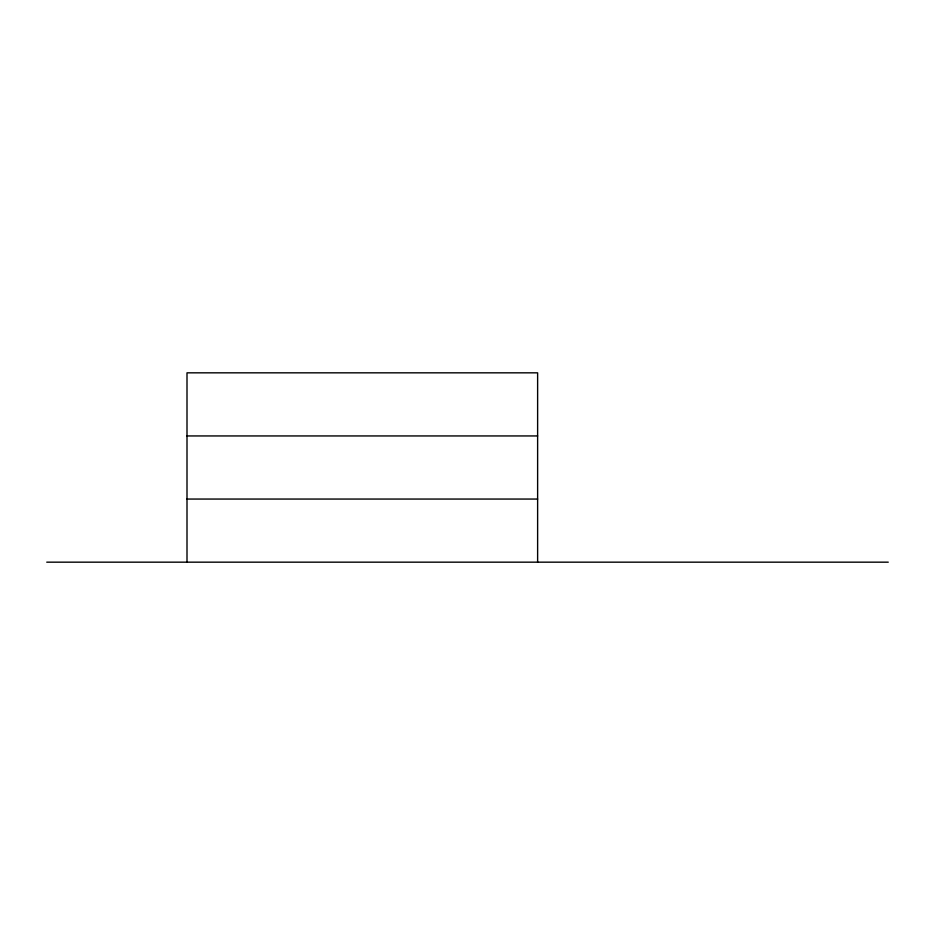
<?xml version="1.0" encoding="UTF-8"?>
<svg xmlns="http://www.w3.org/2000/svg" width="935" height="935" viewBox="0 0 935 935"><rect width="100%" height="100%" fill="white"/><g stroke="black" fill="none" stroke-linecap="round" stroke-linejoin="round"><path stroke-width="1.4" d="M187 435.944L537.625 435.944M187 499.056L537.625 499.056M46.75 562.169L888.25 562.169M537.625 562.169L537.625 372.831L187 372.831L187 562.169"/></g></svg>
